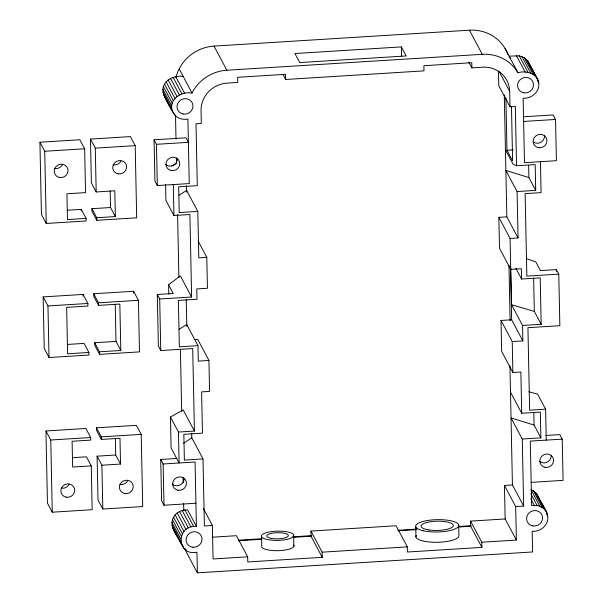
<?xml version="1.0" encoding="UTF-8"?>
<svg xmlns="http://www.w3.org/2000/svg" width="603" height="603" viewBox="0 0 603 603"><rect width="100%" height="100%" fill="white"/><g stroke="black" fill="none" stroke-linecap="round" stroke-linejoin="round"><path stroke-width="0.9" d="M154.067 139.79L156.471 144.313L188.4 142.331L185.995 137.801L154.067 139.79L154.926 181.043L157.33 185.566L189.259 183.576L187.91 119.123C183.448 119.733 178.578 118.942 175.277 115.64C170.604 108.246 165.463 100.467 162.961 91.988C161.521 80.998 173.694 74.878 183.222 76.468M173.596 113.568C166.436 101.259 180.214 90.797 192.04 93.058L192.696 91.724A40.363 38.283 -28 0 1 226.849 70.234L482.257 54.323A40.363 38.283 -28 0 1 517.223 71.508L517.932 72.752C526.977 69.858 539.904 74.636 538.788 85.709C538.17 93.405 530.565 98.749 523.133 98.244L524.482 162.689L556.411 160.7L555.544 119.454L553.139 114.932L523.095 116.801M182.641 546.665C179.408 537.484 167.89 527.761 173.551 517.186C176.287 512.166 182.038 509.678 187.593 509.859L196.412 526.449C176.099 524.422 176.008 556.403 196.955 552.227L197.385 572.85L532.607 551.964L532.178 531.341C539.61 531.846 547.207 526.509 547.826 518.806C547.946 509.663 540.077 502.751 537.137 494.535C535.615 492.289 533.436 490.578 530.911 489.591L539.73 506.173L544.275 509.045L545.956 511.125M168.606 284.729L180.403 275.895L191.626 297.008L159.697 298.998L157.293 294.475L173.257 293.48L168.606 284.729L168.802 294.098M179.129 195.297L186.606 190.322L197.829 211.434L198.802 257.843L206.784 257.345L207.424 288.279L196.789 288.943L197 299.254L178.382 300.415L179.347 346.815L197.972 345.655L198.297 361.122L208.932 360.458L209.58 391.4L201.598 391.897L202.457 433.142L183.84 434.303L184.375 460.081L203 458.921L204.394 525.952L212.377 525.454L213.078 558.966L247.667 556.81L247.773 561.966L322.266 557.323L322.16 552.167L310.937 531.062L396.073 525.756L407.296 546.868L407.402 552.024L481.895 547.381L481.789 542.225L470.566 521.113L505.148 518.957L516.379 540.069L481.789 542.225M183.546 443.28L191.777 437.808L191.679 433.21M179.136 329.283L186.749 324.542L197.972 345.655M171.659 165.976L176.438 163.345M170.445 416.975L183.199 409.95L194.422 431.062L178.458 432.057L170.445 416.975L171.086 447.916L179.106 462.991L178.458 432.057M175.978 77.568A40.363 38.283 -28 0 1 178.043 71.32L179.867 67.596A40.363 38.283 -28 0 1 214.027 46.107L469.435 30.195A40.363 38.283 -28 0 1 504.394 47.381L506.369 50.871A40.363 38.283 -28 0 1 507.945 54.556M401.349 46.898L294.935 53.531L299.744 62.576L406.166 55.951L401.349 46.898L401.545 56.109M509.113 56.169L519.213 55.815L524.309 57.684L528.092 61.438L536.911 78.021M283.063 74.606L285.649 79.475L423.999 70.86L423.894 65.704L471.78 62.72L471.885 67.875L482.528 67.212A26.909 25.522 -28 0 1 509.671 91.339L509.995 106.806L515.316 106.475L516.552 165.765L535.178 164.604L535.713 190.382L517.095 191.543L505.864 170.438L528.899 177.568L535.713 190.382M39.919 142.233L79.83 139.745L84.639 148.79L85.551 192.613L66.925 193.774L67.468 219.56L86.093 218.399L86.146 220.977L46.235 223.464L41.426 214.412L39.919 142.233L44.728 151.278L46.235 223.464M115.354 216.575L114.819 190.797L96.194 191.958L91.385 182.905L90.473 139.082L130.376 136.595L135.185 145.64L136.693 217.826L96.789 220.314L91.973 211.261L91.92 208.683L110.545 207.53L115.354 216.575L96.736 217.736L91.92 208.683M44.728 151.278L84.639 148.79M90.473 139.082L95.282 148.127L135.185 145.64M523.623 121.444L555.544 119.454M505.894 97.754L506.987 150.253L513.198 149.861M67.31 210.221L81.277 209.347L86.093 218.399M197.829 211.434L179.212 212.595L178.669 186.817L197.294 185.656L196.005 123.781L201.327 123.449L201.055 110.56A26.909 25.522 -28 0 1 227.12 83.124L237.763 82.46L237.657 77.305L285.543 74.32L285.649 79.475M165.591 184.488L165.923 200.43L173.943 215.505L189.907 214.51L191.626 297.008M498.854 217.336L506.837 216.839L518.06 237.951L510.078 238.449L498.854 217.336L499.503 248.27L510.726 269.383L521.354 268.719L521.565 279.031L540.205 277.87L541.177 324.278L522.537 325.439L511.525 304.726L510.764 268.531M43.145 296.91L83.056 294.422L87.865 303.467L87.917 306.045L66.639 307.372L67.604 353.78L88.89 352.454L88.943 355.031L49.031 357.519L44.223 348.466L43.145 296.91L47.961 305.955L49.031 357.519M120.811 350.464L119.846 304.063L98.56 305.382L93.751 296.337L93.699 293.759L133.602 291.272L138.419 300.324L139.489 351.881L99.585 354.368L94.777 345.323L94.724 342.745L116.002 341.419L120.811 350.464L99.533 351.79L94.724 342.745M546.258 440.122L545.609 409.181L529.645 410.176L527.927 327.685L559.855 325.695L558.777 274.131L556.373 269.609L540.409 270.604L535.75 261.853L526.125 258.581M47.961 305.955L87.865 303.467M93.699 293.759L98.508 302.804L138.419 300.324M558.777 274.131L526.849 276.121L525.13 193.623L541.087 192.636L540.446 161.694M67.423 344.441L84.081 343.401L88.89 352.454M194.166 339.572L197.709 339.353L208.932 360.458M501.01 320.457L511.638 319.794L522.861 340.906L512.233 341.569L501.01 320.457L501.651 351.391L512.874 372.503L520.856 372.006L521.723 413.251L540.341 412.09L540.883 437.868L522.258 439.029L511.035 417.924L534.062 425.047L540.883 437.868M157.293 294.475L158.37 346.032L160.775 350.554L192.704 348.564L194.422 431.062M45.949 430.964L85.852 428.477L90.661 437.522L90.721 440.1L72.096 441.26L72.631 467.046L91.257 465.885L92.169 509.708L52.265 512.196L47.456 503.151L45.949 430.964L50.758 440.009L52.265 512.196M120.525 464.061L119.982 438.283L101.357 439.444L96.548 430.391L96.495 427.813L136.406 425.326L141.215 434.379L142.723 506.558L102.812 509.045L98.003 500L97.091 456.17L115.708 455.009L120.525 464.061L101.899 465.222L97.091 456.17M50.758 440.009L90.661 437.522M96.495 427.813L101.304 436.858L141.215 434.379M72.481 457.707L86.448 456.833L91.257 465.885M195.93 503.241L164.008 505.231L161.596 500.709L160.737 459.463L176.702 458.468M545.73 435.479L559.818 434.597L562.222 439.127L563.081 480.372L531.153 482.362M160.737 459.463L163.142 463.986L195.071 461.996L196.412 526.449M562.222 439.127L530.293 441.11L531.642 505.563L537.069 505.502L539.73 506.173M504.455 485.445L512.429 484.948L523.66 506.06L515.678 506.558L504.455 485.445L505.148 518.957M212.135 537.213L236.436 535.698L247.667 556.81M238.547 540.198L262.004 538.735M292.96 536.806L311.721 535.637M398.025 530.263L416.786 529.095M459.004 526.464L471.199 525.703M238.411 540.74L261.687 539.293M293.352 537.318L311.042 536.218L322.266 557.323M398.04 530.798L416.665 529.638M458.566 527.022L470.672 526.268L481.895 547.381M322.16 552.167L407.296 546.868M528.876 391.814L537.59 394.106L545.609 409.181M511.525 304.726L534.333 311.404L541.177 324.278M516.552 165.765L513.055 164.137L505.435 149.815M164.777 96.977L165.9 98.364M173.822 530.075L174.938 531.462M509.535 56.916L510.379 58.408M528.092 61.438L538.095 80.418M526.411 59.358L535.23 75.948M537.409 80.523L538.728 83.018M524.309 57.684L533.127 74.267M521.874 56.486L530.693 73.076M519.213 55.815L528.032 72.405M516.439 55.71L525.258 72.3M505.103 48.624L517.932 72.752M499.314 71.847L509.671 91.339M469.435 30.195L482.257 54.323M509.995 106.806L498.771 85.694L498.47 71.139M468.863 62.192L471.885 67.875M506.987 150.253L512.603 160.805L511.465 106.429M515.844 268.26L521.565 279.031M510.492 392.138L521.723 413.251M547.14 513.515L537.137 494.535M535.456 492.463L544.275 509.045M546.446 513.628L547.773 516.115M533.354 490.782L542.172 507.372M530.896 493.895L537.069 505.502M530.768 498.764L534.296 505.397M214.027 46.107L226.849 70.234M179.219 68.93L192.04 93.058M175.895 76.928L184.714 93.51M173.136 77.38L181.955 93.962M170.506 78.375L179.325 94.965M168.124 79.875L176.95 96.457M166.096 81.804L174.915 98.395M164.506 84.088L173.325 100.671M163.428 86.621L172.247 103.203M162.908 89.289L171.727 105.879M162.961 91.988L171.78 108.57M174.395 113.982L175.277 115.64M163.594 94.588L172.413 111.171M198.146 241.102L206.784 257.345M191.777 437.808L203 458.921M203.309 508.404L212.377 525.454M184.933 510.025L193.751 526.615M182.174 510.477L190.993 527.067M179.551 511.48L188.37 528.062M177.169 512.972L185.988 529.562M175.141 514.909L183.96 531.492M173.551 517.186L182.37 533.776M172.473 519.718L181.292 536.308M171.945 522.394L180.764 538.976M185.543 548.76L186.425 550.418M172.006 525.085L180.825 541.675M184.556 548.722L197.385 572.85M175.496 532.155L176.377 533.813M179.468 539.617L181.232 542.941M182.114 544.599L184.314 548.745M172.639 527.685L181.458 544.275M529.276 63.828L529.909 66.428M556.373 269.609L556.411 271.486M533.632 277.991L534.333 311.404M528.643 165.38L528.899 177.568M533.791 412.158L534.062 425.047M522.537 325.439L522.861 340.906M517.095 191.543L518.06 237.951M522.258 439.029L523.66 506.06M510.078 238.449L510.726 269.383M512.233 341.569L512.874 372.503M515.678 506.558L516.379 540.069M510.56 268.237L511.638 319.794M508.955 265.23L510.115 320.736M504.289 94.701L506.837 216.839M509.95 365.893L512.429 484.948M470.566 521.113L470.672 526.268M458.695 524.994L458.906 535.306A21.527 6.158 -1.2 0 1 436.067 542.308A21.527 6.158 -1.2 0 1 416.319 535.343M415.746 526.645L415.957 536.956M310.937 531.062L311.042 536.218M293.638 535.946A16.145 4.62 -1.2 0 1 268.086 539.685A16.145 4.62 -1.2 0 1 271.041 531.665A16.145 4.62 -1.2 0 1 293.638 535.946L293.857 546.258M261.536 535.585L261.747 545.896A16.145 4.62 -1.2 0 0 278.209 550.69A16.145 4.62 -1.2 0 0 293.751 545.052M186.508 185.724L186.644 192.184M186.221 299.487L186.787 326.366M175.518 115.708L176.008 139.24M176.4 158.069L176.498 162.772M177.584 214.547L178.895 277.621M180.387 349.16L181.684 411.291M183.063 477.184L183.184 482.83M183.614 503.543L183.749 510.13M173.295 184.571L173.943 215.505M156.471 144.313L157.33 185.566M159.697 298.998L160.775 350.554M163.142 463.986L164.008 505.231M133.602 291.272L133.647 293.148M115.226 304.296L116.002 341.419M110.198 190.955L110.545 207.53M115.369 438.441L115.708 455.009M95.282 148.127L96.194 191.958M96.736 217.736L96.789 220.314M98.508 302.804L98.56 305.382M99.533 351.79L99.585 354.368M101.304 436.858L101.357 439.444M101.899 465.222L102.812 509.045M81.277 209.347L81.315 211.065M83.056 294.422L83.093 296.141M544.449 135.26A6.995 6.633 -28 0 1 533.497 142.12M551.202 455.785A6.995 6.633 -28 0 1 539.489 461.265M184.051 478.661A6.995 6.633 -28 0 1 172.337 484.134M177.38 158.988A6.995 6.633 -28 0 1 165.667 164.468M69.043 484.51A6.995 6.633 -28 0 1 61.333 488.113M62.373 164.838A6.995 6.633 -28 0 1 54.654 168.448M127.58 480.862A6.995 6.633 -28 0 1 119.861 484.465M120.902 161.189A6.995 6.633 -28 0 1 113.191 164.8M193.02 547.222A8.073 7.658 -28 0 0 201.387 536.188A8.073 7.658 -28 0 0 187.669 535.087A8.073 7.658 -28 0 0 193.02 547.222M532.864 525.922A8.073 7.658 -28 0 0 542.172 515.61A8.073 7.658 -28 0 0 528.665 513.326A8.073 7.658 -28 0 0 532.864 525.922M183.071 113.997A8.073 7.658 -28 0 0 192.651 103.92A8.073 7.658 -28 0 0 179.227 101.281A8.073 7.658 -28 0 0 183.071 113.997M523.615 92.787A8.073 7.658 -28 0 0 533.195 82.701A8.073 7.658 -28 0 0 519.771 80.071A8.073 7.658 -28 0 0 523.615 92.787M429.027 529.962A16.145 4.62 -1.2 0 0 453.358 525.552A16.145 4.62 -1.2 0 0 429.268 521.949A16.145 4.62 -1.2 0 0 429.027 529.962M423.057 530.73A21.527 6.158 -1.2 0 0 458.34 526.607A21.527 6.158 -1.2 0 0 430.263 520.118A21.527 6.158 -1.2 0 0 423.057 530.73M271.162 538.358A10.764 3.083 -1.2 0 0 288.279 535.916A10.764 3.083 -1.2 0 0 273.325 533.014A10.764 3.083 -1.2 0 0 271.162 538.358M539.233 147.773A6.995 6.633 -28 0 0 546.356 138.125A6.995 6.633 -28 0 0 534.446 137.326A6.995 6.633 -28 0 0 539.233 147.773M545.029 467.325A6.995 6.633 -28 0 0 553.335 458.589A6.995 6.633 -28 0 0 541.698 456.305A6.995 6.633 -28 0 0 545.029 467.325M177.885 490.201A6.995 6.633 -28 0 0 186.184 481.465A6.995 6.633 -28 0 0 174.546 479.181A6.995 6.633 -28 0 0 177.885 490.201M171.207 170.528A6.995 6.633 -28 0 0 179.513 161.792A6.995 6.633 -28 0 0 167.875 159.509A6.995 6.633 -28 0 0 171.207 170.528M66.142 497.166A6.995 6.633 -28 0 0 74.44 488.422A6.995 6.633 -28 0 0 62.802 486.139A6.995 6.633 -28 0 0 66.142 497.166M59.471 177.493A6.995 6.633 -28 0 0 67.77 168.757A6.995 6.633 -28 0 0 56.132 166.473A6.995 6.633 -28 0 0 59.471 177.493M124.67 493.518A6.995 6.633 -28 0 0 132.969 484.782A6.995 6.633 -28 0 0 121.339 482.498A6.995 6.633 -28 0 0 124.67 493.518M118 173.845A6.995 6.633 -28 0 0 126.298 165.109A6.995 6.633 -28 0 0 114.668 162.825A6.995 6.633 -28 0 0 118 173.845"/></g></svg>
